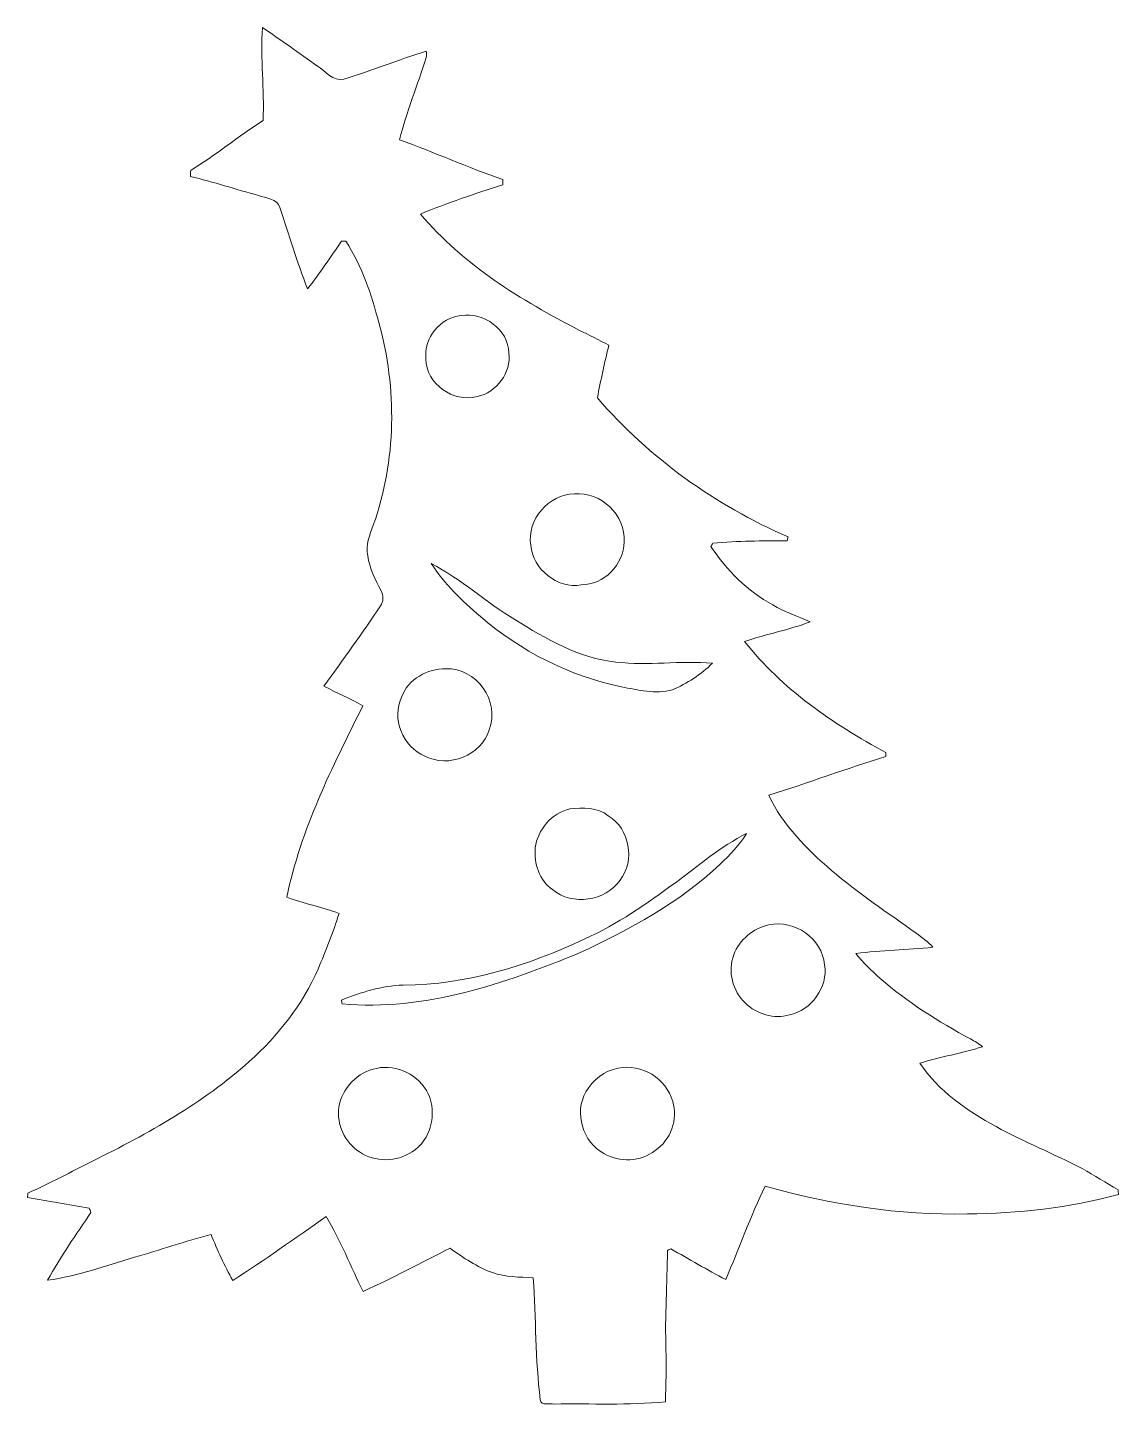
# Model space of a CAD drawing. Header units: centimetres. Extents: x -12.8 to 12.8, y -16.2 to 16.1.
import ezdxf

# ---------------------------------------------------------------- set-up
doc = ezdxf.new("R2010")
doc.units = ezdxf.units.CM
doc.header["$MEASUREMENT"] = 0
doc.layers.add('Layer 1', color=7, linetype='Continuous')

msp = doc.modelspace()

# ---------------------------------------------------------------- linework, layer by layer
at = {"layer": 'Layer 1', "color": 8, "lineweight": 9}
for points, knots in [([(-7.2637, 16.10025), (-6.82872, 15.8085), (-6.40327, 15.50229), (-5.97641, 15.1989), (-5.97641, 15.1989), (-5.78344, 15.08249), (-5.61552, 14.83519), (-5.35623, 14.89622), (-5.35623, 14.89622), (-4.70782, 15.09272), (-4.07776, 15.34777), (-3.43147, 15.54992), (-3.43147, 15.54992), (-3.423, 15.49982), (-3.41771, 15.44761), (-3.43041, 15.39752), (-3.43041, 15.39752), (-3.63502, 14.75722), (-3.89643, 14.13281), (-4.05342, 13.47805), (-4.05342, 13.47805), (-3.24591, 13.17784), (-2.45675, 12.83035), (-1.64465, 12.54284), (-1.64465, 12.54284), (-1.64465, 12.50156), (-1.64465, 12.46029), (-1.6443, 12.41866), (-1.6443, 12.41866), (-2.29235, 12.21652), (-2.93617, 11.99709), (-3.56411, 11.73886), (-3.56411, 11.73886), (-2.56434, 10.54612), (-1.21497, 9.72097), (0.15487, 9.01718), (0.15487, 9.01718), (0.38417, 8.90429), (0.61383, 8.79175), (0.8382, 8.66899), (0.8382, 8.66899), (0.73977, 8.26012), (0.64664, 7.84984), (0.57009, 7.43638), (0.57009, 7.43638), (1.78329, 6.03268), (3.32916, 4.9239), (5.02849, 4.18518), (5.02849, 4.18518), (5.02355, 4.16296), (5.01368, 4.1178), (5.00839, 4.09558), (5.00839, 4.09558), (4.42877, 4.09699), (3.8488, 4.0864), (3.2706, 4.04231), (3.2706, 4.04231), (3.25967, 4.0222), (3.23744, 3.98233), (3.22615, 3.96223), (3.22615, 3.96223), (3.59304, 3.40201), (4.08129, 2.91871), (4.67113, 2.59662), (4.67113, 2.59662), (4.94453, 2.42623), (5.25533, 2.33557), (5.54496, 2.19904), (5.54496, 2.19904), (5.04613, 2.00925), (4.51944, 1.91012), (4.01426, 1.74008), (4.01426, 1.74008), (4.88315, 0.62177), (6.08612, -0.18679), (7.31626, -0.86095), (7.31626, -0.86095), (7.31661, -0.88388), (7.31802, -0.9301), (7.31873, -0.95303), (7.31873, -0.95303), (6.39692, -1.23066), (5.49592, -1.57215), (4.57623, -1.8572), (4.57623, -1.8572), (4.90396, -2.55852), (5.46664, -3.11168), (6.04132, -3.61509), (6.04132, -3.61509), (6.66785, -4.15202), (7.35894, -4.60498), (8.02816, -5.08547), (8.02816, -5.08547), (8.16292, -5.18636), (8.30368, -5.28549), (8.41481, -5.41461), (8.41481, -5.41461), (7.81614, -5.47529), (7.21254, -5.48164), (6.61599, -5.55854), (6.61599, -5.55854), (6.77792, -5.77726), (6.98041, -5.96212), (7.18397, -6.14133), (7.18397, -6.14133), (7.82355, -6.70189), (8.54886, -7.15486), (9.29534, -7.55844), (9.29534, -7.55844), (9.39447, -7.60994), (9.48796, -7.67203), (9.57615, -7.74118), (9.57615, -7.74118), (9.0939, -7.89464), (8.59261, -7.97683), (8.1093, -8.12641), (8.1093, -8.12641), (8.55345, -8.77446), (9.20856, -9.24013), (9.89259, -9.60773), (9.89259, -9.60773), (10.54629, -9.97038), (11.24444, -10.24343), (11.90519, -10.59303), (11.90519, -10.59303), (12.19482, -10.74296), (12.46681, -10.925), (12.74798, -11.0901), (12.74798, -11.0901), (12.74974, -11.11691), (12.75292, -11.17018), (12.75433, -11.19699), (12.75433, -11.19699), (11.60745, -11.51484), (10.41153, -11.63549), (9.22408, -11.65278), (9.22408, -11.65278), (7.626, -11.68594), (6.03179, -11.43652), (4.49615, -11.00296), (4.49615, -11.00296), (4.1469, -11.71346), (3.88126, -12.46064), (3.57223, -13.18877), (3.57223, -13.18877), (3.13761, -12.95911), (2.71321, -12.7097), (2.28565, -12.46805), (2.28565, -12.46805), (2.26695, -12.47722), (2.22956, -12.49627), (2.21086, -12.50544), (2.21086, -12.50544), (2.2031, -13.27908), (2.14595, -14.05202), (2.17382, -14.82637), (2.17382, -14.82637), (2.18969, -15.23277), (2.16923, -15.63952), (2.16006, -16.04662), (2.16006, -16.04662), (1.29505, -16.13094), (0.42439, -16.08543), (-0.44274, -16.10025), (-0.44274, -16.10025), (-0.53411, -16.07026), (-0.74295, -16.15493), (-0.76729, -16.00147), (-0.76729, -16.00147), (-0.87842, -15.05426), (-0.86889, -14.09612), (-0.92886, -13.14503), (-0.92886, -13.14503), (-1.24954, -13.13021), (-1.57868, -13.12986), (-1.8856, -13.02438), (-1.8856, -13.02438), (-2.24649, -12.89456), (-2.56575, -12.67724), (-2.87443, -12.45464), (-2.87443, -12.45464), (-3.55141, -12.7926), (-4.21781, -13.15314), (-4.9082, -13.46359), (-4.9082, -13.46359), (-5.20241, -12.88432), (-5.43278, -12.27261), (-5.77003, -11.71557), (-5.77003, -11.71557), (-6.49817, -12.2144), (-7.20972, -12.73722), (-7.95655, -13.20817), (-7.95655, -13.20817), (-8.14846, -12.86139), (-8.31497, -12.50086), (-8.46455, -12.13397), (-8.46455, -12.13397), (-9.06568, -12.29342), (-9.65588, -12.49062), (-10.25208, -12.66701), (-10.25208, -12.66701), (-10.92235, -12.86986), (-11.58981, -13.10269), (-12.28549, -13.20324), (-12.28549, -13.20324), (-11.98739, -12.65008), (-11.62015, -12.1382), (-11.27231, -11.61574), (-11.27231, -11.61574), (-11.28677, -11.58293), (-11.30124, -11.55012), (-11.31535, -11.51802), (-11.31535, -11.51802), (-11.79618, -11.44005), (-12.27455, -11.34833), (-12.75433, -11.26472), (-12.75433, -11.26472), (-12.75292, -11.23967), (-12.74974, -11.18993), (-12.74833, -11.16489), (-12.74833, -11.16489), (-12.23257, -10.93981), (-11.74009, -10.66676), (-11.23703, -10.41594), (-11.23703, -10.41594), (-9.93493, -9.77812), (-8.65576, -9.05633), (-7.5692, -8.08619), (-7.5692, -8.08619), (-6.8954, -7.48224), (-6.32319, -6.75552), (-5.96053, -5.92261), (-5.96053, -5.92261), (-5.78344, -5.49469), (-5.60987, -5.0643), (-5.47088, -4.62227), (-5.47088, -4.62227), (-5.87163, -4.47622), (-6.29109, -4.38767), (-6.69325, -4.24515), (-6.69325, -4.24515), (-6.36658, -2.658), (-5.63316, -1.19997), (-4.91137, 0.23724), (-4.91137, 0.23724), (-5.20947, 0.4027), (-5.52521, 0.53252), (-5.82436, 0.69515), (-5.82436, 0.69515), (-5.37104, 1.31181), (-4.92725, 1.93587), (-4.50145, 2.57193), (-4.50145, 2.57193), (-4.42771, 2.67388), (-4.43371, 2.81534), (-4.48945, 2.92435), (-4.48945, 2.92435), (-4.61363, 3.18894), (-4.76497, 3.44893), (-4.79778, 3.74527), (-4.79778, 3.74527), (-4.85881, 3.99398), (-4.75086, 4.23281), (-4.66937, 4.46176), (-4.66937, 4.46176), (-4.13032, 5.97553), (-4.11374, 7.65334), (-4.53672, 9.1978), (-4.53672, 9.1978), (-4.72017, 9.85785), (-4.92866, 10.52671), (-5.31354, 11.10104), (-5.31354, 11.10104), (-5.33823, 11.10139), (-5.38833, 11.1028), (-5.41338, 11.10351), (-5.41338, 11.10351), (-5.67055, 10.72709), (-5.92243, 10.34574), (-6.20924, 9.99049), (-6.20924, 9.99049), (-6.45195, 10.61456), (-6.64457, 11.25626), (-6.85236, 11.89232), (-6.85236, 11.89232), (-6.92221, 12.09869), (-7.18432, 12.10539), (-7.3526, 12.17207), (-7.3526, 12.17207), (-7.88494, 12.316), (-8.40952, 12.48922), (-8.94539, 12.61974), (-8.94539, 12.61974), (-8.94398, 12.66561), (-8.94221, 12.71111), (-8.94045, 12.75662), (-8.94045, 12.75662), (-8.35766, 13.12175), (-7.82038, 13.55319), (-7.24535, 13.92996), (-7.24535, 13.92996), (-7.22066, 14.65351), (-7.30497, 15.37741), (-7.2637, 16.10025), (-7.2637, 16.10025), (-7.2637, 16.10025), (-7.2637, 16.10025), (-7.2637, 16.10025)], [0, 0, 0, 0, 0.01282051, 0.01282051, 0.01282051, 0.01282051, 0.02564103, 0.02564103, 0.02564103, 0.02564103, 0.03846154, 0.03846154, 0.03846154, 0.03846154, 0.05128205, 0.05128205, 0.05128205, 0.05128205, 0.06410256, 0.06410256, 0.06410256, 0.06410256, 0.07692308, 0.07692308, 0.07692308, 0.07692308, 0.08974359, 0.08974359, 0.08974359, 0.08974359, 0.1025641, 0.1025641, 0.1025641, 0.1025641, 0.11538462, 0.11538462, 0.11538462, 0.11538462, 0.12820513, 0.12820513, 0.12820513, 0.12820513, 0.14102564, 0.14102564, 0.14102564, 0.14102564, 0.15384615, 0.15384615, 0.15384615, 0.15384615, 0.16666667, 0.16666667, 0.16666667, 0.16666667, 0.17948718, 0.17948718, 0.17948718, 0.17948718, 0.19230769, 0.19230769, 0.19230769, 0.19230769, 0.20512821, 0.20512821, 0.20512821, 0.20512821, 0.21794872, 0.21794872, 0.21794872, 0.21794872, 0.23076923, 0.23076923, 0.23076923, 0.23076923, 0.24358974, 0.24358974, 0.24358974, 0.24358974, 0.25641026, 0.25641026, 0.25641026, 0.25641026, 0.26923077, 0.26923077, 0.26923077, 0.26923077, 0.28205128, 0.28205128, 0.28205128, 0.28205128, 0.29487179, 0.29487179, 0.29487179, 0.29487179, 0.30769231, 0.30769231, 0.30769231, 0.30769231, 0.32051282, 0.32051282, 0.32051282, 0.32051282, 0.33333333, 0.33333333, 0.33333333, 0.33333333, 0.34615385, 0.34615385, 0.34615385, 0.34615385, 0.35897436, 0.35897436, 0.35897436, 0.35897436, 0.37179487, 0.37179487, 0.37179487, 0.37179487, 0.38461538, 0.38461538, 0.38461538, 0.38461538, 0.3974359, 0.3974359, 0.3974359, 0.3974359, 0.41025641, 0.41025641, 0.41025641, 0.41025641, 0.42307692, 0.42307692, 0.42307692, 0.42307692, 0.43589744, 0.43589744, 0.43589744, 0.43589744, 0.44871795, 0.44871795, 0.44871795, 0.44871795, 0.46153846, 0.46153846, 0.46153846, 0.46153846, 0.47435897, 0.47435897, 0.47435897, 0.47435897, 0.48717949, 0.48717949, 0.48717949, 0.48717949, 0.5, 0.5, 0.5, 0.5, 0.51282051, 0.51282051, 0.51282051, 0.51282051, 0.52564103, 0.52564103, 0.52564103, 0.52564103, 0.53846154, 0.53846154, 0.53846154, 0.53846154, 0.55128205, 0.55128205, 0.55128205, 0.55128205, 0.56410256, 0.56410256, 0.56410256, 0.56410256, 0.57692308, 0.57692308, 0.57692308, 0.57692308, 0.58974359, 0.58974359, 0.58974359, 0.58974359, 0.6025641, 0.6025641, 0.6025641, 0.6025641, 0.61538462, 0.61538462, 0.61538462, 0.61538462, 0.62820513, 0.62820513, 0.62820513, 0.62820513, 0.64102564, 0.64102564, 0.64102564, 0.64102564, 0.65384615, 0.65384615, 0.65384615, 0.65384615, 0.66666667, 0.66666667, 0.66666667, 0.66666667, 0.67948718, 0.67948718, 0.67948718, 0.67948718, 0.69230769, 0.69230769, 0.69230769, 0.69230769, 0.70512821, 0.70512821, 0.70512821, 0.70512821, 0.71794872, 0.71794872, 0.71794872, 0.71794872, 0.73076923, 0.73076923, 0.73076923, 0.73076923, 0.74358974, 0.74358974, 0.74358974, 0.74358974, 0.75641026, 0.75641026, 0.75641026, 0.75641026, 0.76923077, 0.76923077, 0.76923077, 0.76923077, 0.78205128, 0.78205128, 0.78205128, 0.78205128, 0.79487179, 0.79487179, 0.79487179, 0.79487179, 0.80769231, 0.80769231, 0.80769231, 0.80769231, 0.82051282, 0.82051282, 0.82051282, 0.82051282, 0.83333333, 0.83333333, 0.83333333, 0.83333333, 0.84615385, 0.84615385, 0.84615385, 0.84615385, 0.85897436, 0.85897436, 0.85897436, 0.85897436, 0.87179487, 0.87179487, 0.87179487, 0.87179487, 0.88461538, 0.88461538, 0.88461538, 0.88461538, 0.8974359, 0.8974359, 0.8974359, 0.8974359, 0.91025641, 0.91025641, 0.91025641, 0.91025641, 0.92307692, 0.92307692, 0.92307692, 0.92307692, 0.93589744, 0.93589744, 0.93589744, 0.93589744, 0.94871795, 0.94871795, 0.94871795, 0.94871795, 0.96153846, 0.96153846, 0.96153846, 0.96153846, 0.97435897, 0.97435897, 0.97435897, 0.97435897, 1, 1, 1, 1]), ([(-2.6155, 9.36114), (-3.10092, 9.31563), (-3.49568, 8.83938), (-3.43958, 8.35325), (-3.43958, 8.35325), (-3.45052, 7.76905), (-2.78695, 7.31608), (-2.23979, 7.46742), (-2.23979, 7.46742), (-1.78964, 7.56409), (-1.43369, 8.02834), (-1.50178, 8.49224), (-1.50178, 8.49224), (-1.50319, 9.0387), (-2.09726, 9.45109), (-2.6155, 9.36114), (-2.6155, 9.36114), (-2.6155, 9.36114), (-2.6155, 9.36114), (-2.6155, 9.36114)], [0, 0, 0, 0, 0.16666667, 0.16666667, 0.16666667, 0.16666667, 0.33333333, 0.33333333, 0.33333333, 0.33333333, 0.5, 0.5, 0.5, 0.5, 0.66666667, 0.66666667, 0.66666667, 0.66666667, 1, 1, 1, 1]), ([(0.0314, 5.19271), (-0.56762, 5.17825), (-1.08409, 4.58911), (-0.98954, 3.99186), (-0.98954, 3.99186), (-0.93345, 3.43306), (-0.37536, 2.9621), (0.19191, 3.06335), (0.19191, 3.06335), (0.72496, 3.06017), (1.1878, 3.54101), (1.19803, 4.06806), (1.19803, 4.06806), (1.23754, 4.69318), (0.6544, 5.25163), (0.0314, 5.19271), (0.0314, 5.19271), (0.0314, 5.19271), (0.0314, 5.19271), (0.0314, 5.19271)], [0, 0, 0, 0, 0.16666667, 0.16666667, 0.16666667, 0.16666667, 0.33333333, 0.33333333, 0.33333333, 0.33333333, 0.5, 0.5, 0.5, 0.5, 0.66666667, 0.66666667, 0.66666667, 0.66666667, 1, 1, 1, 1]), ([(-3.31294, 3.56323), (-3.01449, 3.08134), (-2.58904, 2.69399), (-2.16676, 2.32251), (-2.16676, 2.32251), (-1.22449, 1.51677), (-0.08714, 0.92657), (1.13136, 0.68033), (1.13136, 0.68033), (1.51941, 0.60202), (1.93075, 0.50253), (2.32339, 0.60907), (2.32339, 0.60907), (2.67088, 0.75265), (2.98944, 0.97067), (3.26143, 1.22961), (3.26143, 1.22961), (2.51107, 1.29699), (1.75507, 1.16611), (1.00542, 1.25889), (1.00542, 1.25889), (0.13617, 1.34603), (-0.62971, 1.80323), (-1.35749, 2.24984), (-1.35749, 2.24984), (-2.03024, 2.65695), (-2.61479, 3.19776), (-3.31294, 3.56323), (-3.31294, 3.56323), (-3.31294, 3.56323), (-3.31294, 3.56323), (-3.31294, 3.56323)], [0, 0, 0, 0, 0.11111111, 0.11111111, 0.11111111, 0.11111111, 0.22222222, 0.22222222, 0.22222222, 0.22222222, 0.33333333, 0.33333333, 0.33333333, 0.33333333, 0.44444444, 0.44444444, 0.44444444, 0.44444444, 0.55555556, 0.55555556, 0.55555556, 0.55555556, 0.66666667, 0.66666667, 0.66666667, 0.66666667, 0.77777778, 0.77777778, 0.77777778, 0.77777778, 1, 1, 1, 1]), ([(-2.97462, 1.1019), (-3.40219, 1.10331), (-3.85233, 0.86378), (-4.00473, 0.44926), (-4.00473, 0.44926), (-4.25238, -0.05979), (-3.97898, -0.7269), (-3.46251, -0.94562), (-3.46251, -0.94562), (-2.90901, -1.22961), (-2.14242, -0.92763), (-1.95968, -0.32438), (-1.95968, -0.32438), (-1.69439, 0.33708), (-2.26695, 1.13224), (-2.97462, 1.1019), (-2.97462, 1.1019), (-2.97462, 1.1019), (-2.97462, 1.1019), (-2.97462, 1.1019)], [0, 0, 0, 0, 0.16666667, 0.16666667, 0.16666667, 0.16666667, 0.33333333, 0.33333333, 0.33333333, 0.33333333, 0.5, 0.5, 0.5, 0.5, 0.66666667, 0.66666667, 0.66666667, 0.66666667, 1, 1, 1, 1]), ([(-0.07408, -2.17893), (-0.49953, -2.277), (-0.82762, -2.66259), (-0.88477, -3.09086), (-0.88477, -3.09086), (-0.91123, -3.45034), (-0.79269, -3.85674), (-0.47696, -4.06488), (-0.47696, -4.06488), (-0.01305, -4.45188), (0.75565, -4.33687), (1.09961, -3.84475), (1.09961, -3.84475), (1.45803, -3.38684), (1.32962, -2.64107), (0.8255, -2.34121), (0.8255, -2.34121), (0.57679, -2.13307), (0.22895, -2.13977), (-0.07408, -2.17893), (-0.07408, -2.17893), (-0.07408, -2.17893), (-0.07408, -2.17893), (-0.07408, -2.17893)], [0, 0, 0, 0, 0.14285714, 0.14285714, 0.14285714, 0.14285714, 0.28571429, 0.28571429, 0.28571429, 0.28571429, 0.42857143, 0.42857143, 0.42857143, 0.42857143, 0.57142857, 0.57142857, 0.57142857, 0.57142857, 0.71428571, 0.71428571, 0.71428571, 0.71428571, 1, 1, 1, 1]), ([(2.39324, -3.90437), (1.72367, -4.39332), (1.0414, -4.87768), (0.27975, -5.21494), (0.27975, -5.21494), (-1.0481, -5.84394), (-2.4885, -6.29373), (-3.9691, -6.29832), (-3.9691, -6.29832), (-4.47111, -6.31207), (-4.9523, -6.46977), (-5.4162, -6.64968), (-5.4162, -6.64968), (-5.41161, -6.67156), (-5.40279, -6.7153), (-5.39821, -6.73717), (-5.39821, -6.73717), (-3.46957, -6.91885), (-1.60126, -6.26621), (0.15557, -5.54408), (0.15557, -5.54408), (1.33032, -4.9948), (2.49484, -4.36968), (3.44099, -3.46869), (3.44099, -3.46869), (3.67242, -3.25384), (3.88867, -3.01925), (4.06012, -2.7529), (4.06012, -2.7529), (3.45017, -3.05206), (2.93864, -3.50679), (2.39324, -3.90437), (2.39324, -3.90437), (2.39324, -3.90437), (2.39324, -3.90437), (2.39324, -3.90437)], [0, 0, 0, 0, 0.1, 0.1, 0.1, 0.1, 0.2, 0.2, 0.2, 0.2, 0.3, 0.3, 0.3, 0.3, 0.4, 0.4, 0.4, 0.4, 0.5, 0.5, 0.5, 0.5, 0.6, 0.6, 0.6, 0.6, 0.7, 0.7, 0.7, 0.7, 0.8, 0.8, 0.8, 0.8, 1, 1, 1, 1]), ([(4.58223, -4.89285), (4.21499, -4.96305), (3.8922, -5.23751), (3.76026, -5.58782), (3.76026, -5.58782), (3.61139, -5.97306), (3.72851, -6.44049), (4.03084, -6.71953), (4.03084, -6.71953), (4.29436, -6.98059), (4.70288, -7.09842), (5.06271, -6.99541), (5.06271, -6.99541), (5.57424, -6.88569), (5.969, -6.34841), (5.88398, -5.82489), (5.88398, -5.82489), (5.83353, -5.2107), (5.17807, -4.75703), (4.58223, -4.89285), (4.58223, -4.89285), (4.58223, -4.89285), (4.58223, -4.89285), (4.58223, -4.89285)], [0, 0, 0, 0, 0.14285714, 0.14285714, 0.14285714, 0.14285714, 0.28571429, 0.28571429, 0.28571429, 0.28571429, 0.42857143, 0.42857143, 0.42857143, 0.42857143, 0.57142857, 0.57142857, 0.57142857, 0.57142857, 0.71428571, 0.71428571, 0.71428571, 0.71428571, 1, 1, 1, 1]), ([(-4.58964, -8.24636), (-5.03873, -8.31726), (-5.39962, -8.71661), (-5.47864, -9.15617), (-5.47864, -9.15617), (-5.52768, -9.55975), (-5.33541, -9.98273), (-4.9904, -10.20074), (-4.9904, -10.20074), (-4.63021, -10.44804), (-4.12538, -10.44063), (-3.76343, -10.19933), (-3.76343, -10.19933), (-3.31752, -9.9217), (-3.17712, -9.30927), (-3.38385, -8.84079), (-3.38385, -8.84079), (-3.59833, -8.40828), (-4.11057, -8.13699), (-4.58964, -8.24636), (-4.58964, -8.24636), (-4.58964, -8.24636), (-4.58964, -8.24636), (-4.58964, -8.24636)], [0, 0, 0, 0, 0.14285714, 0.14285714, 0.14285714, 0.14285714, 0.28571429, 0.28571429, 0.28571429, 0.28571429, 0.42857143, 0.42857143, 0.42857143, 0.42857143, 0.57142857, 0.57142857, 0.57142857, 0.57142857, 0.71428571, 0.71428571, 0.71428571, 0.71428571, 1, 1, 1, 1]), ([(1.05481, -8.24494), (0.73766, -8.29716), (0.46037, -8.52117), (0.30374, -8.79634), (0.30374, -8.79634), (0.01799, -9.28282), (0.22507, -9.97638), (0.7246, -10.23496), (0.7246, -10.23496), (1.0855, -10.4618), (1.58609, -10.43005), (1.92052, -10.16758), (1.92052, -10.16758), (2.28635, -9.92805), (2.46592, -9.43592), (2.3308, -9.01823), (2.3308, -9.01823), (2.18334, -8.4873), (1.59844, -8.12183), (1.05481, -8.24494)], [0, 0, 0, 0, 0.16666667, 0.16666667, 0.16666667, 0.16666667, 0.33333333, 0.33333333, 0.33333333, 0.33333333, 0.5, 0.5, 0.5, 0.5, 0.66666667, 0.66666667, 0.66666667, 0.66666667, 1, 1, 1, 1])]:
    msp.add_open_spline(points, degree=3, knots=knots, dxfattribs=at)

doc.saveas('drawing.dxf')
